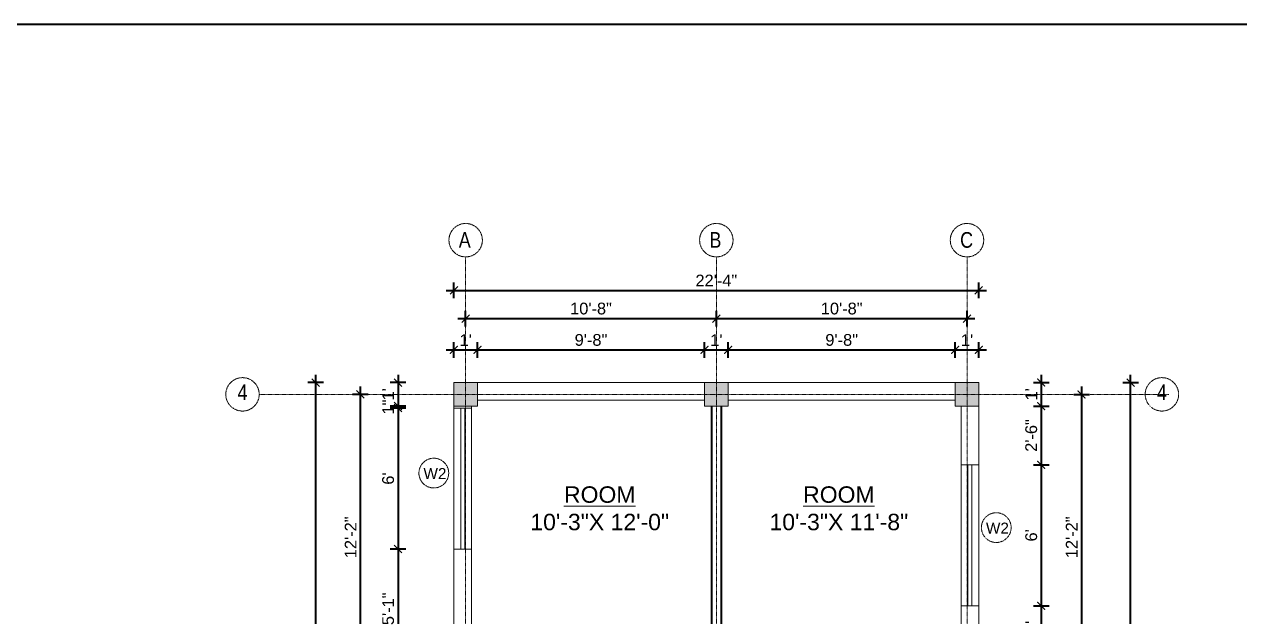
# Model space of a CAD drawing. Header units: inches. Extents: x 141029 to 166402, y -23568 to -18036.
# Drawn here: x 157229 to 157850, y -21516 to -21214 of the extents above; entities that cross this region are included whole.
import ezdxf

# ---------------------------------------------------------------- set-up
doc = ezdxf.new("R2010")
doc.units = ezdxf.units.IN
doc.header["$LTSCALE"] = 0.5
doc.header["$MEASUREMENT"] = 0
doc.header["$PDMODE"] = 66
doc.linetypes.add('CENTER', pattern=[2, 1.25, -0.25, 0.25, -0.25])
for name, color, linetype, lineweight in [('Annotate-Lite.w', 177, 'Continuous', 9), ('Annotations-Bold.w', 177, 'Continuous', 13), ('wall', 1, 'Continuous', 40)]:
    doc.layers.add(name, color=color, linetype=linetype, lineweight=lineweight)
doc.styles.add('ARAIL', font='ARIALN.TTF')
doc.styles.add('gaurav', font='arial.ttf')
doc.styles.get("Standard").update_dxf_attribs({"font": 'arial.ttf'})
doc.dimstyles.new('1 by 96', dxfattribs={"dimtxt": 6, "dimasz": 4, "dimexe": 4, "dimexo": 4, "dimgap": 2, "dimtad": 1, "dimdec": 0, "dimzin": 0, "dimdsep": 46, "dimlunit": 4, "dimtxsty": 'Standard', "dimblk": 'ARCHTICK', "dimcen": 0, "dimdle": 4, "dimadec": 0, "dimazin": 0, "dimtfac": 1, "dimtdec": 0, "dimtix": 1, "dimtofl": 0, "dimtmove": 1, "dimatfit": 3, "dimldrblk": 'ARCHTICK', "dimfxl": 4, "dimfxlon": 1, "dimtolj": 1, "dimtzin": 0, "dimlwd": -1, "dimlwe": -1, "dimarcsym": 0})

# ---------------------------------------------------------------- blocks, each defined once
blk = doc.blocks.new('_ArchTick')
at = {"color": 0, "linetype": 'ByBlock', "const_width": 0.15}
blk.add_lwpolyline([(-0.5, -0.5), (0.5, 0.5)], dxfattribs=at)
blk = doc.blocks.new('*D506')
at = {"layer": 'Defpoints', "color": 0, "transparency": 16777216}
for p in [(157460.6, -21379.85), (157448.6, -21396.55), (157460.6, -21396.55)]:
    blk.add_point(p, dxfattribs=at)
at = {"layer": 'wall', "color": 0, "transparency": 16777216}
for p, q in [((157444.6, -21379.85), (157464.6, -21379.85)), ((157448.6, -21383.85), (157448.6, -21375.85)), ((157460.6, -21383.85), (157460.6, -21375.85))]:
    blk.add_line(p, q, dxfattribs=at)
at = {"layer": 'wall', "color": 0, "transparency": 16777216, "xscale": 4, "yscale": 4, "zscale": 4, "rotation": 180}
blk.add_blockref('_ArchTick', (157448.6, -21379.85), dxfattribs=at)
at = {"layer": 'wall', "color": 0, "transparency": 16777216, "xscale": 4, "yscale": 4, "zscale": 4}
blk.add_blockref('_ArchTick', (157460.6, -21379.85), dxfattribs=at)
at = {"layer": 'wall', "color": 0, "transparency": 16777216, "insert": (157454.6, -21374.84), "char_height": 6, "attachment_point": 5}
blk.add_mtext("\\A1;1'", dxfattribs=at)
blk = doc.blocks.new('*D507')
at = {"layer": 'Defpoints', "color": 0, "transparency": 16777216}
for p in [(157576.6, -21379.85), (157460.6, -21396.55), (157576.6, -21396.55)]:
    blk.add_point(p, dxfattribs=at)
at = {"layer": 'wall', "color": 0, "transparency": 16777216}
for p, q in [((157456.6, -21379.85), (157580.6, -21379.85)), ((157460.6, -21383.85), (157460.6, -21375.85)), ((157576.6, -21383.85), (157576.6, -21375.85))]:
    blk.add_line(p, q, dxfattribs=at)
at = {"layer": 'wall', "color": 0, "transparency": 16777216, "xscale": 4, "yscale": 4, "zscale": 4, "rotation": 180}
blk.add_blockref('_ArchTick', (157460.6, -21379.85), dxfattribs=at)
at = {"layer": 'wall', "color": 0, "transparency": 16777216, "xscale": 4, "yscale": 4, "zscale": 4}
blk.add_blockref('_ArchTick', (157576.6, -21379.85), dxfattribs=at)
at = {"layer": 'wall', "color": 0, "transparency": 16777216, "insert": (157518.6, -21374.79), "char_height": 6, "attachment_point": 5}
blk.add_mtext('\\A1;9\'-8"', dxfattribs=at)
blk = doc.blocks.new('*D508')
at = {"layer": 'Defpoints', "color": 0, "transparency": 16777216}
for p in [(157588.6, -21379.85), (157576.6, -21396.55), (157588.6, -21396.55)]:
    blk.add_point(p, dxfattribs=at)
at = {"layer": 'wall', "color": 0, "transparency": 16777216}
for p, q in [((157572.6, -21379.85), (157592.6, -21379.85)), ((157576.6, -21383.85), (157576.6, -21375.85)), ((157588.6, -21383.85), (157588.6, -21375.85))]:
    blk.add_line(p, q, dxfattribs=at)
at = {"layer": 'wall', "color": 0, "transparency": 16777216, "xscale": 4, "yscale": 4, "zscale": 4, "rotation": 180}
blk.add_blockref('_ArchTick', (157576.6, -21379.85), dxfattribs=at)
at = {"layer": 'wall', "color": 0, "transparency": 16777216, "xscale": 4, "yscale": 4, "zscale": 4}
blk.add_blockref('_ArchTick', (157588.6, -21379.85), dxfattribs=at)
at = {"layer": 'wall', "color": 0, "transparency": 16777216, "insert": (157582.6, -21374.84), "char_height": 6, "attachment_point": 5}
blk.add_mtext("\\A1;1'", dxfattribs=at)
blk = doc.blocks.new('*D509')
at = {"layer": 'Defpoints', "color": 0, "transparency": 16777216}
for p in [(157704.6, -21379.85), (157588.6, -21396.55), (157704.6, -21396.55)]:
    blk.add_point(p, dxfattribs=at)
at = {"layer": 'wall', "color": 0, "transparency": 16777216}
for p, q in [((157584.6, -21379.85), (157708.6, -21379.85)), ((157588.6, -21383.85), (157588.6, -21375.85)), ((157704.6, -21383.85), (157704.6, -21375.85))]:
    blk.add_line(p, q, dxfattribs=at)
at = {"layer": 'wall', "color": 0, "transparency": 16777216, "xscale": 4, "yscale": 4, "zscale": 4, "rotation": 180}
blk.add_blockref('_ArchTick', (157588.6, -21379.85), dxfattribs=at)
at = {"layer": 'wall', "color": 0, "transparency": 16777216, "xscale": 4, "yscale": 4, "zscale": 4}
blk.add_blockref('_ArchTick', (157704.6, -21379.85), dxfattribs=at)
at = {"layer": 'wall', "color": 0, "transparency": 16777216, "insert": (157646.6, -21374.79), "char_height": 6, "attachment_point": 5}
blk.add_mtext('\\A1;9\'-8"', dxfattribs=at)
blk = doc.blocks.new('*D510')
at = {"layer": 'Defpoints', "color": 0, "transparency": 16777216}
for p in [(157716.6, -21379.85), (157704.6, -21396.55), (157716.6, -21396.55)]:
    blk.add_point(p, dxfattribs=at)
at = {"layer": 'wall', "color": 0, "transparency": 16777216}
for p, q in [((157700.6, -21379.85), (157720.6, -21379.85)), ((157704.6, -21383.85), (157704.6, -21375.85)), ((157716.6, -21383.85), (157716.6, -21375.85))]:
    blk.add_line(p, q, dxfattribs=at)
at = {"layer": 'wall', "color": 0, "transparency": 16777216, "xscale": 4, "yscale": 4, "zscale": 4, "rotation": 180}
blk.add_blockref('_ArchTick', (157704.6, -21379.85), dxfattribs=at)
at = {"layer": 'wall', "color": 0, "transparency": 16777216, "xscale": 4, "yscale": 4, "zscale": 4}
blk.add_blockref('_ArchTick', (157716.6, -21379.85), dxfattribs=at)
at = {"layer": 'wall', "color": 0, "transparency": 16777216, "insert": (157710.6, -21374.84), "char_height": 6, "attachment_point": 5}
blk.add_mtext("\\A1;1'", dxfattribs=at)
blk = doc.blocks.new('*D511')
at = {"layer": 'Defpoints', "color": 0, "transparency": 16777216}
for p in [(157582.6, -21363.83), (157454.6, -21396.55), (157582.6, -21396.55)]:
    blk.add_point(p, dxfattribs=at)
at = {"layer": 'wall', "color": 0, "transparency": 16777216}
for p, q in [((157454.6, -21367.83), (157454.6, -21359.83)), ((157582.6, -21367.83), (157582.6, -21359.83)), ((157450.6, -21363.83), (157586.6, -21363.83))]:
    blk.add_line(p, q, dxfattribs=at)
at = {"layer": 'wall', "color": 0, "transparency": 16777216, "xscale": 4, "yscale": 4, "zscale": 4, "rotation": 180}
blk.add_blockref('_ArchTick', (157454.6, -21363.83), dxfattribs=at)
at = {"layer": 'wall', "color": 0, "transparency": 16777216, "xscale": 4, "yscale": 4, "zscale": 4}
blk.add_blockref('_ArchTick', (157582.6, -21363.83), dxfattribs=at)
at = {"layer": 'wall', "color": 0, "transparency": 16777216, "insert": (157518.6, -21358.77), "char_height": 6, "attachment_point": 5}
blk.add_mtext('\\A1;10\'-8"', dxfattribs=at)
blk = doc.blocks.new('*D512')
at = {"layer": 'Defpoints', "color": 0, "transparency": 16777216}
for p in [(157710.6, -21363.83), (157582.6, -21396.55), (157710.6, -21396.55)]:
    blk.add_point(p, dxfattribs=at)
at = {"layer": 'wall', "color": 0, "transparency": 16777216}
for p, q in [((157582.6, -21367.83), (157582.6, -21359.83)), ((157710.6, -21367.83), (157710.6, -21359.83)), ((157578.6, -21363.83), (157714.6, -21363.83))]:
    blk.add_line(p, q, dxfattribs=at)
at = {"layer": 'wall', "color": 0, "transparency": 16777216, "xscale": 4, "yscale": 4, "zscale": 4, "rotation": 180}
blk.add_blockref('_ArchTick', (157582.6, -21363.83), dxfattribs=at)
at = {"layer": 'wall', "color": 0, "transparency": 16777216, "xscale": 4, "yscale": 4, "zscale": 4}
blk.add_blockref('_ArchTick', (157710.6, -21363.83), dxfattribs=at)
at = {"layer": 'wall', "color": 0, "transparency": 16777216, "insert": (157646.6, -21358.77), "char_height": 6, "attachment_point": 5}
blk.add_mtext('\\A1;10\'-8"', dxfattribs=at)
blk = doc.blocks.new('*D513')
at = {"layer": 'Defpoints', "color": 0, "transparency": 16777216}
for p in [(157716.6, -21349.45), (157448.6, -21396.55), (157716.6, -21396.55)]:
    blk.add_point(p, dxfattribs=at)
at = {"layer": 'wall', "color": 0, "transparency": 16777216}
for p, q in [((157448.6, -21353.45), (157448.6, -21345.45)), ((157716.6, -21353.45), (157716.6, -21345.45)), ((157444.6, -21349.45), (157720.6, -21349.45))]:
    blk.add_line(p, q, dxfattribs=at)
at = {"layer": 'wall', "color": 0, "transparency": 16777216, "xscale": 4, "yscale": 4, "zscale": 4, "rotation": 180}
blk.add_blockref('_ArchTick', (157448.6, -21349.45), dxfattribs=at)
at = {"layer": 'wall', "color": 0, "transparency": 16777216, "xscale": 4, "yscale": 4, "zscale": 4}
blk.add_blockref('_ArchTick', (157716.6, -21349.45), dxfattribs=at)
at = {"layer": 'wall', "color": 0, "transparency": 16777216, "insert": (157582.6, -21344.43), "char_height": 6, "attachment_point": 5}
blk.add_mtext('\\A1;22\'-4"', dxfattribs=at)
blk = doc.blocks.new('*D501')
at = {"layer": 'Defpoints', "color": 0, "transparency": 16777216}
for p in [(157448.6, -21396.55), (157420.07, -21408.55), (157448.6, -21408.55)]:
    blk.add_point(p, dxfattribs=at)
at = {"layer": 'wall', "color": 0, "transparency": 16777216}
for p, q in [((157420.07, -21392.55), (157420.07, -21412.55)), ((157424.07, -21396.55), (157416.07, -21396.55)), ((157424.07, -21408.55), (157416.07, -21408.55))]:
    blk.add_line(p, q, dxfattribs=at)
at = {"layer": 'wall', "color": 0, "transparency": 16777216, "xscale": 4, "yscale": 4, "zscale": 4}
for p, rotation in [((157420.07, -21396.55), 90), ((157420.07, -21408.55), 270)]:
    blk.add_blockref('_ArchTick', p, dxfattribs=dict(at, rotation=rotation))
at = {"layer": 'wall', "color": 0, "transparency": 16777216, "insert": (157415.06, -21402.55), "char_height": 6, "attachment_point": 5, "rotation": 90}
blk.add_mtext("\\A1;1'", dxfattribs=at)
blk = doc.blocks.new('*D502')
at = {"layer": 'Defpoints', "color": 0, "transparency": 16777216}
for p in [(157448.6, -21409.55), (157420.07, -21481.55), (157448.6, -21481.55)]:
    blk.add_point(p, dxfattribs=at)
at = {"layer": 'wall', "color": 0, "transparency": 16777216}
for p, q in [((157424.07, -21409.55), (157416.07, -21409.55)), ((157420.07, -21405.55), (157420.07, -21485.55)), ((157424.07, -21481.55), (157416.07, -21481.55))]:
    blk.add_line(p, q, dxfattribs=at)
at = {"layer": 'wall', "color": 0, "transparency": 16777216, "xscale": 4, "yscale": 4, "zscale": 4}
for p, rotation in [((157420.07, -21409.55), 90), ((157420.07, -21481.55), 270)]:
    blk.add_blockref('_ArchTick', p, dxfattribs=dict(at, rotation=rotation))
at = {"layer": 'wall', "color": 0, "transparency": 16777216, "insert": (157415.01, -21445.55), "char_height": 6, "attachment_point": 5, "rotation": 90}
blk.add_mtext("\\A1;6'", dxfattribs=at)
blk = doc.blocks.new('*D503')
at = {"layer": 'Defpoints', "color": 0, "transparency": 16777216}
for p in [(157448.6, -21481.55), (157420.07, -21542.55), (157448.6, -21542.55)]:
    blk.add_point(p, dxfattribs=at)
at = {"layer": 'wall', "color": 0, "transparency": 16777216}
for p, q in [((157420.07, -21477.55), (157420.07, -21546.55)), ((157424.07, -21481.55), (157416.07, -21481.55)), ((157424.07, -21542.55), (157416.07, -21542.55))]:
    blk.add_line(p, q, dxfattribs=at)
at = {"layer": 'wall', "color": 0, "transparency": 16777216, "xscale": 4, "yscale": 4, "zscale": 4}
for p, rotation in [((157420.07, -21481.55), 90), ((157420.07, -21542.55), 270)]:
    blk.add_blockref('_ArchTick', p, dxfattribs=dict(at, rotation=rotation))
at = {"layer": 'wall', "color": 0, "transparency": 16777216, "insert": (157415.01, -21512.05), "char_height": 6, "attachment_point": 5, "rotation": 90}
blk.add_mtext('\\A1;5\'-1"', dxfattribs=at)
blk = doc.blocks.new('*D525')
at = {"layer": 'Defpoints', "color": 0, "transparency": 16777216}
for p in [(157400.86, -21402.55), (157448.6, -21402.55), (157448.6, -21548.55)]:
    blk.add_point(p, dxfattribs=at)
at = {"layer": 'wall', "color": 0, "transparency": 16777216}
for p, q in [((157400.86, -21552.55), (157400.86, -21398.55)), ((157404.86, -21402.55), (157396.86, -21402.55)), ((157404.86, -21548.55), (157396.86, -21548.55))]:
    blk.add_line(p, q, dxfattribs=at)
at = {"layer": 'wall', "color": 0, "transparency": 16777216, "xscale": 4, "yscale": 4, "zscale": 4}
for p, rotation in [((157400.86, -21402.55), 90), ((157400.86, -21548.55), 270)]:
    blk.add_blockref('_ArchTick', p, dxfattribs=dict(at, rotation=rotation))
at = {"layer": 'wall', "color": 0, "transparency": 16777216, "insert": (157395.85, -21475.55), "char_height": 6, "attachment_point": 5, "rotation": 90}
blk.add_mtext('\\A1;12\'-2"', dxfattribs=at)
blk = doc.blocks.new('*D526')
at = {"layer": 'Defpoints', "color": 0, "transparency": 16777216}
for p in [(157448.6, -21396.55), (157377.98, -21743.55), (157448.6, -21743.55)]:
    blk.add_point(p, dxfattribs=at)
at = {"layer": 'wall', "color": 0, "transparency": 16777216}
for p, q in [((157377.98, -21392.55), (157377.98, -21747.55)), ((157381.98, -21396.55), (157373.98, -21396.55)), ((157381.98, -21743.55), (157373.98, -21743.55))]:
    blk.add_line(p, q, dxfattribs=at)
at = {"layer": 'wall', "color": 0, "transparency": 16777216, "xscale": 4, "yscale": 4, "zscale": 4}
for p, rotation in [((157377.98, -21396.55), 90), ((157377.98, -21743.55), 270)]:
    blk.add_blockref('_ArchTick', p, dxfattribs=dict(at, rotation=rotation))
at = {"layer": 'wall', "color": 0, "transparency": 16777216, "insert": (157372.92, -21570.05), "char_height": 6, "attachment_point": 5, "rotation": 90}
blk.add_mtext('\\A1;28\'-11"', dxfattribs=at)
blk = doc.blocks.new('*D527')
at = {"layer": 'Defpoints', "color": 0, "transparency": 16777216}
for p in [(157716.6, -21396.55), (157716.6, -21408.55), (157748.47, -21408.55)]:
    blk.add_point(p, dxfattribs=at)
at = {"layer": 'wall', "color": 0, "transparency": 16777216}
for p, q in [((157748.47, -21392.55), (157748.47, -21412.55)), ((157744.47, -21396.55), (157752.47, -21396.55)), ((157744.47, -21408.55), (157752.47, -21408.55))]:
    blk.add_line(p, q, dxfattribs=at)
at = {"layer": 'wall', "color": 0, "transparency": 16777216, "xscale": 4, "yscale": 4, "zscale": 4}
for p, rotation in [((157748.47, -21396.55), 90), ((157748.47, -21408.55), 270)]:
    blk.add_blockref('_ArchTick', p, dxfattribs=dict(at, rotation=rotation))
at = {"layer": 'wall', "color": 0, "transparency": 16777216, "insert": (157743.46, -21402.55), "char_height": 6, "attachment_point": 5, "rotation": 90}
blk.add_mtext("\\A1;1'", dxfattribs=at)
blk = doc.blocks.new('*D528')
at = {"layer": 'Defpoints', "color": 0, "transparency": 16777216}
for p in [(157716.6, -21408.55), (157716.6, -21438.55), (157748.47, -21438.55)]:
    blk.add_point(p, dxfattribs=at)
at = {"layer": 'wall', "color": 0, "transparency": 16777216}
for p, q in [((157748.47, -21404.55), (157748.47, -21442.55)), ((157744.47, -21408.55), (157752.47, -21408.55)), ((157744.47, -21438.55), (157752.47, -21438.55))]:
    blk.add_line(p, q, dxfattribs=at)
at = {"layer": 'wall', "color": 0, "transparency": 16777216, "xscale": 4, "yscale": 4, "zscale": 4}
for p, rotation in [((157748.47, -21408.55), 90), ((157748.47, -21438.55), 270)]:
    blk.add_blockref('_ArchTick', p, dxfattribs=dict(at, rotation=rotation))
at = {"layer": 'wall', "color": 0, "transparency": 16777216, "insert": (157743.41, -21423.55), "char_height": 6, "attachment_point": 5, "rotation": 90}
blk.add_mtext('\\A1;2\'-6"', dxfattribs=at)
blk = doc.blocks.new('*D529')
at = {"layer": 'Defpoints', "color": 0, "transparency": 16777216}
for p in [(157716.6, -21438.55), (157716.6, -21510.55), (157748.47, -21510.55)]:
    blk.add_point(p, dxfattribs=at)
at = {"layer": 'wall', "color": 0, "transparency": 16777216}
for p, q in [((157748.47, -21434.55), (157748.47, -21514.55)), ((157744.47, -21438.55), (157752.47, -21438.55)), ((157744.47, -21510.55), (157752.47, -21510.55))]:
    blk.add_line(p, q, dxfattribs=at)
at = {"layer": 'wall', "color": 0, "transparency": 16777216, "xscale": 4, "yscale": 4, "zscale": 4}
for p, rotation in [((157748.47, -21438.55), 90), ((157748.47, -21510.55), 270)]:
    blk.add_blockref('_ArchTick', p, dxfattribs=dict(at, rotation=rotation))
at = {"layer": 'wall', "color": 0, "transparency": 16777216, "insert": (157743.41, -21474.55), "char_height": 6, "attachment_point": 5, "rotation": 90}
blk.add_mtext("\\A1;6'", dxfattribs=at)
blk = doc.blocks.new('*D530')
at = {"layer": 'Defpoints', "color": 0, "transparency": 16777216}
for p in [(157716.6, -21510.55), (157716.6, -21542.55), (157748.47, -21542.55)]:
    blk.add_point(p, dxfattribs=at)
at = {"layer": 'wall', "color": 0, "transparency": 16777216}
for p, q in [((157748.47, -21506.55), (157748.47, -21546.55)), ((157744.47, -21510.55), (157752.47, -21510.55)), ((157744.47, -21542.55), (157752.47, -21542.55))]:
    blk.add_line(p, q, dxfattribs=at)
at = {"layer": 'wall', "color": 0, "transparency": 16777216, "xscale": 4, "yscale": 4, "zscale": 4}
for p, rotation in [((157748.47, -21510.55), 90), ((157748.47, -21542.55), 270)]:
    blk.add_blockref('_ArchTick', p, dxfattribs=dict(at, rotation=rotation))
at = {"layer": 'wall', "color": 0, "transparency": 16777216, "insert": (157743.41, -21526.55), "char_height": 6, "attachment_point": 5, "rotation": 90}
blk.add_mtext('\\A1;2\'-8"', dxfattribs=at)
blk = doc.blocks.new('*D538')
at = {"layer": 'Defpoints', "color": 0, "transparency": 16777216}
for p in [(157716.6, -21402.55), (157716.6, -21548.55), (157769.07, -21548.55)]:
    blk.add_point(p, dxfattribs=at)
at = {"layer": 'wall', "color": 0, "transparency": 16777216}
for p, q in [((157769.07, -21398.55), (157769.07, -21552.55)), ((157765.07, -21402.55), (157773.07, -21402.55)), ((157765.07, -21548.55), (157773.07, -21548.55))]:
    blk.add_line(p, q, dxfattribs=at)
at = {"layer": 'wall', "color": 0, "transparency": 16777216, "xscale": 4, "yscale": 4, "zscale": 4}
for p, rotation in [((157769.07, -21402.55), 90), ((157769.07, -21548.55), 270)]:
    blk.add_blockref('_ArchTick', p, dxfattribs=dict(at, rotation=rotation))
at = {"layer": 'wall', "color": 0, "transparency": 16777216, "insert": (157764.06, -21475.55), "char_height": 6, "attachment_point": 5, "rotation": 90}
blk.add_mtext('\\A1;12\'-2"', dxfattribs=at)
blk = doc.blocks.new('*D515')
at = {"layer": 'Defpoints', "color": 0, "transparency": 16777216}
for p in [(157588.6, -21396.55), (157794.16, -21396.55), (157588.6, -21743.55)]:
    blk.add_point(p, dxfattribs=at)
at = {"layer": 'wall', "color": 0, "transparency": 16777216}
for p, q in [((157794.16, -21747.55), (157794.16, -21392.55)), ((157790.16, -21396.55), (157798.16, -21396.55)), ((157790.16, -21743.55), (157798.16, -21743.55))]:
    blk.add_line(p, q, dxfattribs=at)
at = {"layer": 'wall', "color": 0, "transparency": 16777216, "xscale": 4, "yscale": 4, "zscale": 4}
for p, rotation in [((157794.16, -21396.55), 90), ((157794.16, -21743.55), 270)]:
    blk.add_blockref('_ArchTick', p, dxfattribs=dict(at, rotation=rotation))
at = {"layer": 'wall', "color": 0, "transparency": 16777216, "insert": (157789.1, -21570.05), "char_height": 6, "attachment_point": 5, "rotation": 90}
blk.add_mtext('\\A1;28\'-11"', dxfattribs=at)
blk = doc.blocks.new('*D557')
at = {"layer": 'Defpoints', "color": 0, "transparency": 16777216}
for p in [(157420.07, -21408.55), (157420.07, -21408.55), (157448.6, -21409.55)]:
    blk.add_point(p, dxfattribs=at)
at = {"layer": 'wall', "color": 0, "transparency": 16777216}
for p, q in [((157420.07, -21408.55), (157416.07, -21408.55)), ((157424.07, -21409.55), (157416.07, -21409.55))]:
    blk.add_line(p, q, dxfattribs=at)
at = {"layer": 'wall', "color": 0, "transparency": 16777216, "insert": (157415.06, -21409.05), "char_height": 6, "attachment_point": 5, "rotation": 90}
blk.add_mtext('\\A1;1"', dxfattribs=at)

msp = doc.modelspace()

# ---------------------------------------------------------------- hatches: boundary and pattern name
at = {"layer": 'wall'}
for points in [[(157460.6, -21396.55), (157448.6, -21396.55), (157448.6, -21408.55), (157460.6, -21408.55)], [(157588.6, -21396.55), (157576.6, -21396.55), (157576.6, -21408.55), (157588.6, -21408.55)], [(157716.6, -21396.55), (157704.6, -21396.55), (157704.6, -21408.55), (157716.6, -21408.55)]]:
    msp.add_hatch(color=256, dxfattribs=at).paths.add_polyline_path(points)

# ---------------------------------------------------------------- linework, layer by layer
at = {"layer": 'Annotate-Lite.w', "color": 1}
for p, q in [((157448.6, -21396.55), (157716.6, -21396.55)), ((157716.6, -21396.55), (157716.6, -21438.55)), ((157460.6, -21405.55), (157576.6, -21405.55)), ((157588.6, -21405.55), (157704.6, -21405.55)), ((157707.6, -21408.55), (157707.6, -21438.55)), ((157448.6, -21481.55), (157448.6, -21555.55)), ((157457.6, -21481.55), (157457.6, -21555.55)), ((157707.6, -21510.55), (157707.6, -21542.55)), ((157716.6, -21510.55), (157716.6, -21543.55))]:
    msp.add_line(p, q, dxfattribs=at)
at = {"layer": 'Annotate-Lite.w'}
msp.add_line((157448.6, -21396.55), (157448.6, -21408.55), dxfattribs=at)
at = {"layer": 'Annotate-Lite.w', "color": 3}
for p, q in [((157448.6, -21408.55), (157448.6, -21481.55)), ((157448.6, -21409.55), (157457.6, -21409.55)), ((157452.1, -21481.55), (157452.1, -21409.55)), ((157454.1, -21481.55), (157454.1, -21409.55)), ((157457.6, -21408.55), (157457.6, -21481.55)), ((157707.6, -21438.55), (157716.6, -21438.55)), ((157707.6, -21438.55), (157707.6, -21510.55)), ((157711.1, -21510.55), (157711.1, -21438.55)), ((157713.1, -21510.55), (157713.1, -21438.55)), ((157716.6, -21438.55), (157716.6, -21510.55)), ((157448.6, -21481.55), (157457.6, -21481.55)), ((157707.6, -21510.55), (157716.6, -21510.55))]:
    msp.add_line(p, q, dxfattribs=at)
at = {"layer": 'Annotate-Lite.w'}
for points in [[(157448.6, -21396.55), (157460.6, -21396.55), (157460.6, -21408.55), (157448.6, -21408.55)], [(157576.6, -21396.55), (157588.6, -21396.55), (157588.6, -21408.55), (157576.6, -21408.55)], [(157704.6, -21396.55), (157716.6, -21396.55), (157716.6, -21408.55), (157704.6, -21408.55)]]:
    msp.add_lwpolyline(points, close=True, dxfattribs=at)
at = {"layer": 'Annotations-Bold.w', "color": 0, "linetype": 'CENTER', "ltscale": 0.3}
for p, q in [((157454.6, -21332.36), (157454.6, -21834.6)), ((157582.6, -21332.36), (157582.6, -21834.6)), ((157710.6, -21332.36), (157710.6, -21834.6)), ((157813.6, -21402.55), (157349.18, -21402.55))]:
    msp.add_line(p, q, dxfattribs=at)
for centre, radius in [((157454.6, -21323.83), 8.53), ((157582.6, -21323.83), 8.53), ((157710.6, -21323.83), 8.53), ((157340.64, -21402.55), 8.53), ((157810.12, -21402.55), 8.53), ((157438.33, -21442.75), 7.6), ((157725.55, -21470.59), 7.6)]:
    msp.add_circle(centre, radius, dxfattribs=at)
at = {"layer": 'wall'}
for p, q in [((157580.1, -21408.55), (157580.1, -21542.55)), ((157585.1, -21408.55), (157585.1, -21542.55))]:
    msp.add_line(p, q, dxfattribs=at)
msp.add_lwpolyline([(156229.71, -21213.61), (160362.18, -21213.61), (160362.18, -22372.45), (156229.71, -22372.45)], close=True, dxfattribs=at)

# ---------------------------------------------------------------- texts
at = {"layer": 'Annotations-Bold.w', "color": 0, "linetype": 'CENTER', "ltscale": 0.3, "attachment_point": 1}
for s, width, insert, char_height, style in [('A', 6.5393, (157451.07, -21319.69), 8, 'ARAIL'), ('B', 6.5393, (157579.07, -21319.69), 8, 'ARAIL'), ('C', 6.5393, (157707.07, -21319.69), 8, 'ARAIL'), ('4', 6.5393, (157338.09, -21397.5), 8, 'ARAIL'), ('4', 6.5393, (157807.57, -21397.5), 8, 'ARAIL'), ('W2', 8, (157433.05, -21440.19), 5.6, 'gaurav'), ('W2', 8, (157720.27, -21468.03), 5.6, 'gaurav')]:
    msp.add_mtext_dynamic_manual_height_columns(s, width=width, gutter_width=100, heights=[0], dxfattribs=dict(at, insert=insert, char_height=char_height, style=style))
at = {"layer": 'Annotations-Bold.w', "color": 0, "linetype": 'CENTER', "ltscale": 0.3, "char_height": 8.4, "width": 77.2712, "attachment_point": 2, "style": 'gaurav'}
for s, insert in [('{\\LROOM\\P}10\'-3"X 12\'-0"', (157523.06, -21449.52)), ('{\\LROOM\\P}10\'-3"X 11\'-8"', (157645.17, -21449.52))]:
    msp.add_mtext(s, dxfattribs=dict(at, insert=insert))

# ---------------------------------------------------------------- dimensions: what is measured, and where the dimension line sits
at = {"layer": 'wall'}
for base, p1, p2, picture, middle in [((157716.6, -21349.45), (157448.6, -21396.55), (157716.6, -21396.55), '*D513', (157582.6, -21344.43)), ((157582.6, -21363.83), (157454.6, -21396.55), (157582.6, -21396.55), '*D511', (157518.6, -21358.77)), ((157710.6, -21363.83), (157582.6, -21396.55), (157710.6, -21396.55), '*D512', (157646.6, -21358.77)), ((157460.6, -21379.85), (157448.6, -21396.55), (157460.6, -21396.55), '*D506', (157454.6, -21374.84)), ((157576.6, -21379.85), (157460.6, -21396.55), (157576.6, -21396.55), '*D507', (157518.6, -21374.79)), ((157588.6, -21379.85), (157576.6, -21396.55), (157588.6, -21396.55), '*D508', (157582.6, -21374.84)), ((157704.6, -21379.85), (157588.6, -21396.55), (157704.6, -21396.55), '*D509', (157646.6, -21374.79)), ((157716.6, -21379.85), (157704.6, -21396.55), (157716.6, -21396.55), '*D510', (157710.6, -21374.84))]:
    dim = msp.add_linear_dim(base=base, p1=p1, p2=p2, dimstyle='1 by 96', dxfattribs=at)
    dim.commit()
    dim.dimension.update_dxf_attribs({"geometry": picture, "text_midpoint": middle})
for base, p1, p2, picture, middle in [((157377.98, -21743.55), (157448.6, -21396.55), (157448.6, -21743.55), '*D526', (157372.92, -21570.05)), ((157420.07, -21408.55), (157448.6, -21396.55), (157448.6, -21408.55), '*D501', (157415.06, -21402.55)), ((157794.16, -21396.55), (157588.6, -21743.55), (157588.6, -21396.55), '*D515', (157789.1, -21570.05)), ((157748.47, -21408.55), (157716.6, -21396.55), (157716.6, -21408.55), '*D527', (157743.46, -21402.55)), ((157400.86, -21402.55), (157448.6, -21548.55), (157448.6, -21402.55), '*D525', (157395.85, -21475.55)), ((157769.07, -21548.55), (157716.6, -21402.55), (157716.6, -21548.55), '*D538', (157764.06, -21475.55)), ((157420.07, -21408.55), (157448.6, -21409.55), (157420.07, -21408.55), '*D557', (157415.06, -21409.05)), ((157748.47, -21438.55), (157716.6, -21408.55), (157716.6, -21438.55), '*D528', (157743.41, -21423.55)), ((157420.07, -21481.55), (157448.6, -21409.55), (157448.6, -21481.55), '*D502', (157415.01, -21445.55)), ((157748.47, -21510.55), (157716.6, -21438.55), (157716.6, -21510.55), '*D529', (157743.41, -21474.55)), ((157420.07, -21542.55), (157448.6, -21481.55), (157448.6, -21542.55), '*D503', (157415.01, -21512.05)), ((157748.47, -21542.55), (157716.6, -21510.55), (157716.6, -21542.55), '*D530', (157743.41, -21526.55))]:
    dim = msp.add_linear_dim(base=base, p1=p1, p2=p2, angle=90, dimstyle='1 by 96', dxfattribs=at)
    dim.commit()
    dim.dimension.update_dxf_attribs({"geometry": picture, "text_midpoint": middle})

doc.saveas('drawing.dxf')
